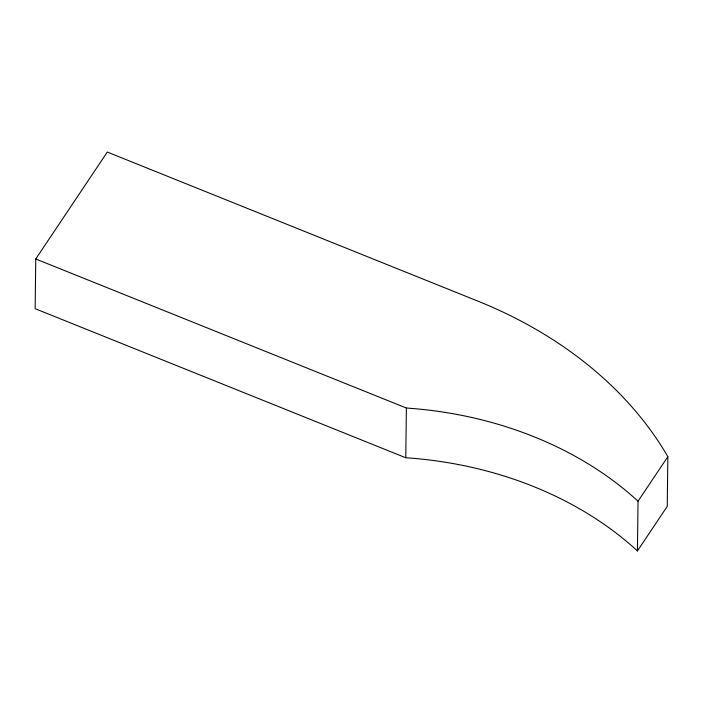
<?xml version="1.0" encoding="UTF-8"?>
<svg xmlns="http://www.w3.org/2000/svg" width="703" height="703" viewBox="0 0 703 703"><rect width="100%" height="100%" fill="white"/><g stroke="black" fill="none" stroke-linecap="round" stroke-linejoin="round"><path stroke-width="1.05" d="M35.756 258.968L35.15 308.687L405.78 457.758A338.714 261.358 0.7 0 1 637.428 550.932L667.244 506.388L667.85 456.669A417.81 322.387 0.7 0 0 477.943 301.148L107.313 152.068L35.756 258.968L406.387 408.039A338.714 261.358 0.7 0 1 638.034 501.213L637.428 550.932M405.78 457.758L406.387 408.039M638.034 501.213L667.85 456.669"/></g></svg>
